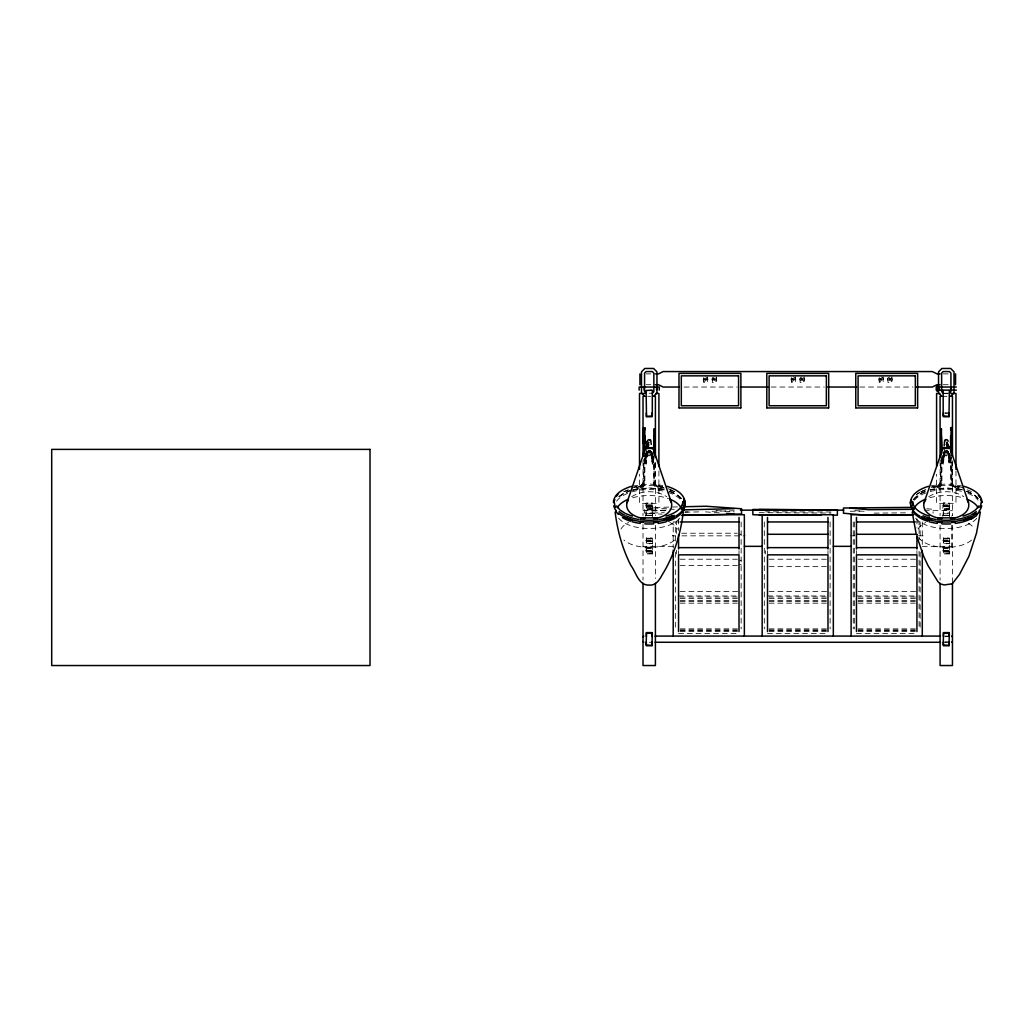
<?xml version="1.0" encoding="UTF-8"?>
<svg xmlns="http://www.w3.org/2000/svg" width="1034" height="1034" viewBox="0 0 1034 1034"><rect width="100%" height="100%" fill="white"/><g stroke="black" fill="none" stroke-linecap="round" stroke-linejoin="round"><path stroke-width="0.75" stroke-dasharray="5 3.75" d="M664.035 489.586L658.115 488.332L658.18 486.536A34.691 17.345 0 0 1 663.88 487.583M978.216 498.414A34.574 17.294 0 0 0 955.17 488.332L955.248 486.536A34.691 17.345 0 0 1 963.623 488.281M653.966 456.201L653.178 457.855L653.01 456.317M950.944 457.571L949.626 457.442L949.302 454.572L950.078 456.317M949.703 456.072L949.91 455.102M652.738 454.727L652.105 462.237L652.208 461.526M948.915 453.228L950.246 463.167L949.884 453.331M949.923 454.133L948.941 462.948L950.13 456.912M646.974 447.399L645.242 463.167L646.353 451.884M944.546 447.463L943.615 462.948L943.086 460.376L943.202 461.099M645.836 454.236L645.035 461.927L646.34 461.694M647.194 451.871L646.547 462.948L645.552 454.133M647.543 451.923L651.149 451.677L649.21 450.242L647.271 451.677L646.121 462.78L645.19 454.288M647.827 452.065L646.082 464.24L644.712 460.582M652.7 455.206C652.441 455.761 652.532 454.521 651.717 457.984L653.036 458.14L653.553 454.74M943.732 451.858L942.297 463.167L942.956 457.532M944.598 451.923L948.204 451.677L946.278 450.242L944.339 451.677L943.176 462.78L942.232 456.214M944.882 452.065L943.15 464.24L942.064 462.444L941.379 456.382M652.7 456.718L651.872 462.948L653.061 456.912M653.591 456.976L653.178 463.167L652.079 451.884M654.108 456.382L653.41 462.444M950.66 456.976L950.324 462.702M951.021 457.183L950.479 462.444M951.034 457.778L949.393 464.24L947.661 452.065M653.036 453.474L652.221 457.067M653.036 458.14L653.242 456.214M949.393 453.797L948.773 457.984L950.091 458.14L950.181 457.39M652.557 457.442L652.092 455.839L652.7 456.317M949.626 457.442L949.147 455.839L949.768 456.317M653.708 460.582L652.338 464.24L650.606 452.065M949.341 461.099L949.458 460.376L949.147 461.694L950.453 461.927L949.651 454.236M651.795 457.248L652.596 454.87M948.863 457.248L949.238 455.05M643.419 482.103L641.106 485.295L634.307 487.104M644.789 482.736C642.334 487.673 638.443 489.211 633.002 489.87M940.488 482.103L938.174 485.295L931.363 487.104M941.858 482.736C942.026 486.083 936.894 486.174 937.024 488.423M645.41 456.317L646.185 454.572L645.255 457.855M644.88 456.369L644.867 454.74L645.384 458.14L646.715 457.984L646.237 455.05L646.625 457.248M645.862 457.442L646.34 455.839L645.022 456.007M703.818 377.617L703.12 379.297L703.818 380.977L705.563 381.701L707.308 380.977L708.006 379.297L707.308 377.617L705.563 376.906M791.617 377.617L790.92 379.297L791.617 380.977L793.362 381.701L795.107 380.977L795.805 379.297L795.107 377.617L793.362 376.906M879.417 377.617L878.732 379.297L879.417 380.977L881.162 381.701L882.907 380.977L883.605 379.297L882.907 377.617L881.162 376.906M642.437 485.424L643.497 483.175L643.419 462.056M939.492 485.424L940.552 483.175L940.488 462.056M652.312 505.729L646.121 505.729M646.121 551.316L652.312 551.316M949.367 505.729L943.176 505.729M943.176 551.316L949.367 551.316M652.312 509.491L646.121 509.491M652.312 509.891L646.121 509.891M646.121 547.167L652.312 547.167M646.121 547.568L652.312 547.568M652.312 541.041L646.121 541.041M949.367 509.491L943.176 509.491M949.367 509.891L943.176 509.891M951.694 516.134L952.456 515.191M943.176 547.167L949.367 547.167M943.176 547.568L949.367 547.568M949.367 541.041L943.176 541.041M913.966 498.879L921.333 493.102L928.635 490.297M646.34 503.377L646.34 509.219L652.687 508.599L652.079 503.377M646.121 504.153L652.312 504.153M645.733 505.859L652.687 505.859M646.121 506.014L652.312 506.014M652.312 506.582L646.121 506.582M652.687 506.738L645.733 506.738M646.121 513.756L652.312 513.756M652.312 508.444L646.121 508.444M645.733 515.462L652.687 515.462M646.121 515.63L652.312 515.63M646.121 538.998L652.312 538.998M645.733 540.704L652.687 540.704M646.121 540.86L652.312 540.86M652.312 541.428L646.121 541.428M652.687 541.583L645.733 541.583M646.121 548.602L652.312 548.602M652.312 543.289L646.121 543.289M645.733 550.308L652.687 550.308M646.121 550.476L652.312 550.476M652.312 551.032L646.121 551.032M652.687 551.2L645.733 551.2M652.312 552.906L646.121 552.906M943.409 503.377L942.788 508.599L949.147 509.219L949.147 503.377M943.176 504.153L949.367 504.153M942.788 505.859L949.755 505.859M943.176 506.014L949.367 506.014M949.367 506.582L943.176 506.582M949.755 506.738L942.788 506.738M943.176 513.756L949.367 513.756M949.367 508.444L943.176 508.444M942.788 515.462L949.755 515.462M943.176 515.63L949.367 515.63M943.176 538.998L949.367 538.998M942.788 540.704L949.755 540.704M943.176 540.86L949.367 540.86M949.367 541.428L943.176 541.428M949.755 541.583L942.788 541.583M943.176 548.602L949.367 548.602M949.367 543.289L943.176 543.289M942.788 550.308L949.755 550.308M943.176 550.476L949.367 550.476M949.367 551.032L943.176 551.032M949.755 551.2L942.788 551.2M949.367 552.906L943.176 552.906M646.896 451.677L650.373 451.147M650.373 450.553L649.675 450.759M943.952 451.677L948.592 451.677M944.339 451.677L948.204 451.677M947.428 450.553L946.743 450.759M644.88 454.908L645.772 456.072M644.932 455.219L645.384 458.14M641.17 486.394L643.885 482.968L643.885 459.122M938.226 486.394L940.94 482.968L940.94 459.122M646.211 457.067L646.095 453.797M643.019 510.706L666.361 510.163M673.199 535.302L672.423 535.845L675.577 535.845M673.199 546.34L643.019 546.34M922.289 546.34L952.456 546.34M942.31 457.855L942.478 456.317M618.668 496.747L624.265 493.102L630.12 490.853M916.279 494.704L919.704 492.468M631.671 496.708C642.011 490.051 656.409 490.051 666.749 496.708M928.739 496.708C939.066 490.051 953.477 490.051 963.804 496.708M641.468 486.29L634.204 488.242M938.523 486.29L931.272 488.242M651.924 456.059L652.635 455.761M949.69 455.761L949.277 457.067M714.313 376.906L712.568 377.617L711.883 379.297L712.568 380.977L714.313 381.701L716.058 380.977L716.756 379.297L716.058 377.617M802.125 376.906L800.381 377.617L799.683 379.297L800.381 380.977L802.125 381.701L803.87 380.977L804.555 379.297L803.87 377.617M889.925 376.906L888.18 377.617L887.482 379.297L888.18 380.977L889.925 381.701L891.67 380.977L892.368 379.297L891.67 377.617M652.079 461.694L653.385 461.927L652.48 452.957M653.255 462.702L651.743 451.858M623.786 491.732L628.258 490.013M920.855 491.732L925.314 490.013M632.873 486.006L649.21 483.925L662.704 485.411M631.58 490.297L649.21 487.932L664.009 489.715M931.363 485.709L946.278 483.925L962.615 486.006M930.057 490L946.278 487.932L961.077 489.715M649.791 450.824L648.047 450.553M648.047 451.147L649.21 451.057M946.86 450.824L945.115 450.553M677.503 506.906L644.311 507.694L644.311 512.929L662.096 514.195M665.909 510.589L651.627 510.925L651.627 513.006L664.319 512.709M685.025 511.92L688.205 511.843M711.999 511.287L734.218 510.757M684.947 512.218L700.806 511.843M850.219 511.261L863.002 511.145M874.195 513.122L907.749 512.812M831.013 511.985L765.561 511.83M759.227 512.657L831.013 513.071M646.121 373.881L650.761 373.881M943.176 373.881L949.367 373.881M646.121 384.713L650.761 384.713M943.176 384.713L949.367 384.713M684.094 387.039L737.294 387.039M771.144 387.039L824.344 387.039M859.81 387.039L913.009 387.039M649.21 393.23L652.312 393.23M943.176 393.23L948.979 393.23M944.662 393.489L947.894 393.489M647.659 396.319L650.761 396.319M941.896 396.319L947.816 396.319M944.843 412.876L947.713 412.876M944.921 413.264L947.622 413.264M646.121 452.814L653.837 452.814M941.651 452.814L949.354 452.814M644.97 455.761L653.449 455.761M942.026 455.761L950.517 455.761M924.28 510.163L952.456 510.706M646.509 515.539L651.924 515.539M943.564 515.539L948.979 515.539M678.55 521.95L676.417 521.95L676.417 534.048M916.938 521.95L919.071 521.95L919.071 539.528M681.729 533.221L737.41 533.221M739.013 534.281L741.145 534.281M681.91 535.845L745.139 535.845M850.349 535.845L855.092 535.845M918.321 535.845L923.065 535.845L922.289 535.302M680.139 559.226L737.41 559.226M769.102 559.226L826.386 559.226M858.065 559.226L916.938 559.226M739.013 560.299L741.145 560.299M739.013 564.512L741.145 564.512M680.139 565.585L737.41 565.585M769.102 566.645L826.386 566.645M858.065 566.645L916.938 566.645M680.139 591.59L739.013 591.59M769.102 591.59L827.976 591.59M858.065 591.59L916.938 591.59M678.55 595.959L737.41 595.959M767.512 595.959L826.386 595.959M856.475 595.959L915.349 595.959M680.139 597.019L737.41 597.019M769.102 597.019L826.386 597.019M858.065 597.019L916.938 597.019M680.139 598.634L737.41 598.634M769.102 598.634L826.386 598.634M858.065 598.634L915.349 598.634M680.139 600.431L737.41 600.431M769.102 600.431L826.386 600.431M858.065 600.431L915.349 600.431M680.139 601.374L737.41 601.374M769.102 601.374L826.386 601.374M858.065 601.374L915.349 601.374M680.139 603.171L737.41 603.171M769.102 603.171L826.386 603.171M858.065 603.171L915.349 603.171M680.139 628.866L737.41 628.866M769.102 628.866L826.386 628.866M858.065 628.866L915.349 628.866M680.139 629.926L737.41 629.926M769.102 629.926L826.386 629.926M858.065 629.926L915.349 629.926M680.139 630.662L737.41 630.662M769.102 630.662L826.386 630.662M858.065 630.662L915.349 630.662M680.139 631.606L737.41 631.606M769.102 631.606L826.386 631.606M858.065 631.606L915.349 631.606M678.55 633.403L739.013 633.403M767.512 633.403L827.976 633.403M856.475 633.403L916.938 633.403M944.921 636.078L947.622 636.078M944.843 636.466L947.713 636.466M944.843 641.881L947.713 641.881M649.21 642.269L651.924 642.269M943.564 642.269L947.622 642.269M716.071 510.55L734.218 511.843M666.736 508.844L651.627 507.772L651.627 509.852L665.224 510.809M669.761 509.064L674.297 509.387M705.498 511.869L722.12 513.058M926.787 508.741L933.082 509.284L933.082 513.213M854.859 510.576L864.153 511.378M959.798 486.807L955.623 485.954L952.34 483.279L952.068 462.056M954.02 486.29L961.284 488.242M961.09 489.586L955.17 488.332L950.918 485.114L950.621 456.938M662.729 486.807L657.314 485.295L655 482.103M664.216 488.242L656.965 486.29M650.179 451.225L653.074 453.913M955.726 487.092L952.702 485.295L951.603 482.968L951.603 462.327M966.829 491.421L976.82 496.747M670.161 490.013L674.633 491.732M669.774 491.421L679.752 496.747L682.401 499.939M645.164 462.702L644.828 456.976M943.409 461.694L942.09 461.927L942.685 456.795L943.383 462.237L943.266 461.526M942.323 456.95L943.15 458.424L943.551 456.059M645.681 457.131L645.177 456.214L646.496 456.059M955.222 487.234L951.887 485.256L950.685 482.736M658.154 487.234L654.819 485.256L653.63 482.736M657.262 486.394L654.548 482.968L654.548 462.327M953.051 485.424L951.991 483.175L951.991 462.392M655.995 485.424L654.923 483.175L655 462.056M941.78 460.582L942.659 462.87L942.039 458.476M646.211 461.526L646.315 462.237L645.604 453.331M645.009 462.444L644.609 458.695M949.251 453.293L949.587 457.532M948.294 451.871L949.367 462.78L947.971 451.845M650.903 451.845L652.312 462.78L650.929 447.463M937.334 487.234L937.308 486.536A34.691 17.345 0 0 0 931.608 487.583M640.266 487.234L640.24 486.536A34.691 17.345 0 0 0 631.864 488.281M955.972 471.026L955.972 503.338L936.584 503.338L936.584 474.257M952.456 460.802L952.456 515.604M952.456 525.285L952.456 581.703M951.694 525.362L951.694 546.896M951.073 457.519L951.073 482.956A10.792 5.39 0 0 0 955.429 487.285M949.755 516.354L949.147 512.98L943.409 512.98L942.788 516.354M949.367 516.212L949.367 503.131L943.564 502.627L943.176 516.212M941.935 458.346L941.935 483.809L940.733 486.342L937.373 488.332A34.574 17.294 0 0 0 930.316 489.702M941.47 459.122L941.47 482.956A10.792 5.39 0 0 1 937.114 487.285M940.087 460.802L940.087 515.604M940.087 525.285L940.087 580.087M922.289 521.95L922.289 547.516M920.157 521.95L920.157 539.528M920.157 552.182L920.157 628.866M919.071 551.264L919.071 628.866M916.938 518.926L916.938 527.999M916.938 550.695L916.938 553.901M891.89 376.596L891.89 382.399L887.96 382.399L887.96 376.208M883.139 376.596L883.139 382.399L879.197 382.399L879.197 376.208M856.475 550.695L856.475 553.901M854.342 521.95L854.342 628.866M853.257 521.95L853.257 628.866M830.108 521.95L830.108 628.866M827.976 550.695L827.976 553.901M804.09 376.596L804.09 382.399L800.148 382.399L800.148 376.208M795.327 376.596L795.327 382.399L791.398 382.399L791.398 376.208M767.512 550.695L767.512 553.901M765.38 550.708L765.38 553.901M764.294 521.95L764.294 628.866M741.145 521.95L741.145 628.866M739.013 550.695L739.013 553.901M716.278 376.596L716.278 382.399L712.348 382.399L712.348 376.208M707.527 376.596L707.527 382.399L703.598 382.399L703.598 376.208M678.55 518.926L678.55 530.468M678.55 550.695L678.55 553.901M676.417 550.191L676.417 553.901M675.331 541.041L675.331 521.95L673.199 521.95L673.199 548.085M675.331 552.182L675.331 628.866M658.904 471.026L658.904 503.338L639.516 503.338L639.516 474.257M655.401 462.418L655.401 515.604M655.401 525.285L655.401 578.484M654.018 462.314L654.018 482.956A10.792 5.39 0 0 0 658.361 487.285M653.63 455.904L653.553 483.809L654.755 486.342L658.115 488.332A34.574 17.294 0 0 1 663.815 489.366M652.687 516.354L652.079 512.98L646.34 512.98L645.733 516.354M652.312 516.212L651.924 502.627L646.121 503.131L646.121 516.212M644.867 458.346L644.867 483.809L643.665 486.342L640.304 488.332A34.574 17.294 0 0 0 631.929 490.064M644.415 459.122L644.415 482.956A10.792 5.39 0 0 1 640.059 487.285M643.019 460.802L643.019 515.604M643.019 524.535L643.019 580.087M976.755 518.344A32.985 16.492 0 0 1 944.12 528.49A32.985 16.492 0 0 1 914.405 516.302M929.773 497.742A32.985 16.492 0 0 1 962.77 497.742M679.674 518.331A32.972 16.492 0 0 1 648.124 528.503A32.972 16.492 0 0 1 617.983 517.323M632.718 497.742A32.972 16.492 0 0 1 668.584 498.685M674.504 540.11A29.198 14.605 0 0 1 623.916 540.11M621.007 529.02A29.198 14.605 0 0 1 628.556 522.48M669.864 522.48A29.198 14.605 0 0 1 677.425 529.02M616.587 501.244A34.445 17.216 0 0 1 627.535 493.399M631.994 491.861A34.445 17.216 0 0 1 665.12 491.499M667.964 492.326A34.445 17.216 0 0 1 681.031 500.185M619.301 496.798A34.536 17.268 0 0 1 627.47 492.016M633.26 490.116A34.536 17.268 0 0 1 665.172 490.116M669.502 491.46A34.536 17.268 0 0 1 681.923 499.887M631.852 487.867A34.717 17.358 0 0 1 662.497 486.859M652.557 454.417A3.865 1.021 0 0 1 648.215 454.895A3.865 1.021 0 0 1 645.345 453.913M645.862 453.396A3.865 1.021 0 0 1 652.557 453.396M624.058 491.641A35.57 17.785 0 0 1 628.31 489.832M670.11 489.832A35.57 17.785 0 0 1 674.362 491.641M619.276 496.398A34.574 17.294 0 0 1 630.391 490.53M669.528 491.047A34.574 17.294 0 0 1 682.608 500.559M668.093 488.746A34.691 17.345 0 0 1 672.436 490.413M971.559 540.11A29.198 14.605 0 0 1 943.719 547.348A29.198 14.605 0 0 1 918.825 537.796M918.063 529.02A29.198 14.605 0 0 1 925.624 522.48M968.225 523.178A29.198 14.605 0 0 1 974.48 529.02M914.457 500.185A34.445 17.216 0 0 1 929.049 491.861M930.354 491.499A34.445 17.216 0 0 1 963.494 491.861M967.953 493.399A34.445 17.216 0 0 1 978.099 500.185M913.565 499.887A34.536 17.268 0 0 1 925.973 491.46M930.316 490.116A34.536 17.268 0 0 1 962.227 490.116M966.57 491.46A34.536 17.268 0 0 1 978.177 498.827M931.595 487.169A34.717 17.358 0 0 1 963.636 487.867M949.626 454.417A3.865 1.021 0 0 1 942.918 454.417M942.918 453.396A3.865 1.021 0 0 1 948.204 453.021M916.447 494.536A35.57 17.785 0 0 1 919.846 492.313M921.126 491.641A35.57 17.785 0 0 1 928.493 488.811M967.178 489.832A35.57 17.785 0 0 1 971.417 491.641M913.526 499.487A34.574 17.294 0 0 1 925.96 491.047M704.723 378.457L704.723 380.137L706.403 380.137L706.403 378.457L704.723 378.457M705.02 378.754L705.02 379.853L706.106 379.853L706.106 378.754L705.02 378.754M713.473 378.457L713.473 380.137L715.166 380.137L715.166 378.457L713.473 378.457M713.77 378.754L713.77 379.853L714.869 379.853L714.869 378.754L713.77 378.754M792.522 378.457L792.522 380.137L794.202 380.137L794.202 378.457L792.522 378.457M792.819 378.754L792.819 379.853L793.905 379.853L793.905 378.754L792.819 378.754M801.272 378.457L801.272 380.137L802.966 380.137L802.966 378.457L801.272 378.457M801.57 378.754L801.57 379.853L802.668 379.853L802.668 378.754L801.57 378.754M880.322 378.457L880.322 380.137L882.015 380.137L882.015 378.457L880.322 378.457M880.619 378.754L880.619 379.853L881.718 379.853L881.718 378.754L880.619 378.754M889.085 378.457L889.085 380.137L890.765 380.137L890.765 378.457L889.085 378.457M889.382 378.754L889.382 379.853L890.468 379.853L890.468 378.754L889.382 378.754M652.312 553.927L646.121 553.927L646.509 537.719L652.312 538.197L652.312 553.927M949.367 553.927L943.176 553.927L943.564 537.719L949.367 538.197L949.367 553.927M646.34 538.223L646.34 544.065L652.687 543.445L652.079 538.223L646.34 538.223M646.34 547.826L646.34 553.668L652.687 553.061L652.079 547.826L646.34 547.826M943.409 538.223L943.409 544.065L949.755 543.445L949.147 538.223L943.409 538.223M943.409 547.826L943.409 553.668L949.755 553.061L949.147 547.826L943.409 547.826"/><path stroke-width="1.5" d="M648.344 446.442L648.396 442.345M654.018 436.464L653.566 448.859M654.548 436.451L654.018 450.372M950.517 443.017L950.621 435.896M950.97 440.368L950.621 448.859M951.5 440.368L950.918 453.021M951.81 442.94L951.991 436.309M952.068 437.02L951.887 443.224L951.991 428.528L951.254 427.404L950.685 443.327M646.418 446.145L646.677 441.583M944.145 445.912L944.662 440.432A1.861 1.616 0 0 1 947.209 439.838M643.419 429.769L643.471 428.994M644.751 429.86L644.789 429.071M644.815 428.606L644.867 427.83L643.536 427.753L643.419 443.56M654.212 454.831L654.509 450.165M682.647 505.678L682.944 501.555C681.988 509.969 673.16 513.833 666.077 516.16M685.167 504.437L683.577 510.77M653.488 518.616C661.708 518.137 673.703 512.644 671.467 502.679L653.074 448.459L645.474 448.446L626.953 502.679C624.717 512.644 636.711 518.137 644.932 518.616M950.543 518.616C958.764 518.137 970.771 512.644 968.522 502.679L950.143 448.459L942.918 448.446L924.021 502.679C921.772 512.644 933.78 518.137 942 518.616M683.28 512.114C680.579 533.996 674.078 555.646 662.406 574.465C659.627 579.596 655.983 585.826 649.21 585.076C638.495 585.671 636.13 572.293 630.96 565.585C622.429 548.938 617.427 530.636 615.14 512.114M980.335 512.114L976.535 533.014L968.897 556.344L959.474 574.465L952.236 583.835L944.094 584.934L940.307 583.835L938.122 581.948L928.015 565.585L923.646 556.344L917.042 536.93M648.745 442.384L645.927 447.683L646.702 447.696L645.927 447.683M613.369 502.291C614.209 493.179 623.799 488.759 631.438 486.303M683.836 506.918L685.051 502.291C684.224 493.179 674.62 488.759 666.982 486.303M683.965 508.689L685.232 503.364L684.004 498.711M910.734 502.886L911.549 499.784M647.336 441.259L647.594 440.432M626.953 502.679L628.155 500.521M924.021 502.679L925.831 499.448M646.315 447.683L648.77 444.969M616.212 496.527L618.009 494.355M978.849 505.923L975.476 509.995L970.125 513.484L963.132 516.16M652.312 393.23L653.85 391.679L653.85 373.106L652.312 371.568L646.121 371.568L644.57 373.106L644.57 391.679L646.121 393.23M653.591 396.319L656.952 392.959L656.952 371.826L653.591 368.466L644.841 368.466L641.481 371.826L641.481 392.959L644.841 396.319M646.34 412.876L646.34 416.741L652.079 416.741L652.079 412.876M643.019 636.854L643.794 636.078M646.34 641.881L646.34 645.746L652.079 645.746L652.079 641.881M652.079 636.466L652.079 632.601L646.34 632.601L646.34 636.466M949.367 393.23L950.918 391.679L950.918 373.106L949.367 371.568L943.176 371.568L941.638 373.106L941.638 391.679L943.176 393.23M950.647 396.319L954.007 392.959L954.007 371.826L950.647 368.466L941.896 368.466L938.536 371.826L938.536 392.959L941.896 396.319M943.409 412.876L943.409 416.741L949.147 416.741L949.147 412.876M943.409 641.881L943.409 645.746L949.147 645.746L949.147 641.881M949.147 636.466L949.147 632.601L943.409 632.601L943.409 636.466M951.694 642.269L952.456 641.494M937.101 385.734L937.101 391.434M762.161 546.34L744.364 546.34M851.124 546.34L833.326 546.34M951.991 428.528L952.068 443.56M971.159 519.158L976.742 515.514M666.943 518.202L674.284 515.384M928.506 486.303C920.273 488.772 910.062 494.071 910.295 504.036M657.934 517.853L640.485 517.853M955.002 517.853L937.541 517.853M683.849 506.75L705.951 506.233L741.533 508.754L741.533 513.988L681.471 515.41M683.448 509.878L734.218 508.676M652.053 447.696L650.657 447.696M943.422 447.67L944.817 447.696M949.561 447.683L948.785 447.696L949.561 447.683L946.743 442.384M911.2 507.397L843.473 508.004L843.473 513.239L865.355 515.126L913.72 514.699M911.949 509.323L868.806 509.71L850.219 508.095M946.756 444.594L946.278 444.594M947.726 447.696L949.122 447.696L946.705 444.969M650.851 447.696L647.568 447.696M947.919 447.696L944.624 447.696M831.013 509.904L759.227 509.503M759.227 514.738L821.5 514.751M832.629 515.191L837.372 515.178L837.372 509.943L752.855 509.465L752.855 514.699L763.299 515.126M655.401 373.881L658.49 373.881L663.13 371.568L932.345 371.568L936.985 373.881L940.087 373.881M655.401 384.713L658.49 384.713L663.13 387.039L679.26 387.039M940.087 384.713L936.985 384.713L932.345 387.039L916.227 387.039M740.512 387.039L767.913 387.039M827.562 387.039L856.579 387.039M956.334 387.039L936.222 387.039L936.222 390.128L956.334 390.128M651.924 390.128L646.121 390.516L646.509 416.353L652.312 415.965L652.312 390.516M644.363 393.489L639.516 393.489L639.516 469.41M655.672 393.489L658.904 393.489L658.904 466.179M939.816 393.489L936.584 393.489L936.584 466.179M951.125 393.489L955.972 393.489L955.972 469.41M644.57 396.319L643.019 396.319L643.019 455.968M653.85 396.319L655.401 396.319L655.401 457.571M941.638 396.319L940.087 396.319L940.087 457.571M950.918 396.319L952.456 396.319L952.456 455.968M679.079 407.952L740.796 407.952M766.892 407.952L828.596 407.952M855.855 407.952L917.559 407.952M740.512 510.163L843.679 510.163M682.686 514.738L744.364 514.738L744.364 636.078M912.802 514.738L851.124 514.738L851.124 636.078M680.139 521.95L739.013 521.95M767.512 521.95L827.976 521.95M856.475 521.95L915.349 521.95M767.512 534.281L827.976 534.281M856.475 534.281L916.938 534.281M678.55 547.645L739.013 547.645M767.512 547.645L827.976 547.645M856.475 547.645L916.938 547.645M655.078 636.078L940.41 636.078M655.078 642.269L940.41 642.269M646.366 447.696L647.762 447.696M943.538 448.472L942.401 448.459M651.95 448.446L653.074 448.459M726.656 513.381L734.218 513.911M964.05 486.303C971.689 488.759 981.279 493.179 982.119 502.291M929.411 516.16C922.328 513.833 913.487 509.969 912.544 501.555L912.841 505.678M632.343 516.16L625.363 513.484L619.999 509.995L616.639 505.923M951.694 636.078L952.456 636.854M643.019 641.494L643.794 642.269M978.371 495.441L980.167 497.613M967.32 500.521L968.522 502.679M669.657 499.448L671.467 502.679M947.894 440.432L948.139 441.259M910.424 502.291L911.652 506.918M683.939 499.784L684.754 502.886M916.008 533.014L912.208 512.114M940.979 450.165L941.276 454.831M644.57 453.021L643.988 440.368M950.621 427.83L950.66 428.606M950.685 429.071L950.737 429.86M947.415 443.108L947.571 446.106M947.054 442.63L947.234 445.77M651.252 444.362L650.825 440.432A1.861 1.616 0 0 0 648.279 439.838M941.922 448.859L941.47 436.464M941.457 450.372L940.94 436.451M644.867 448.859L644.518 440.368M644.867 435.896L645.061 442.733M644.789 436.606L644.97 443.017M643.497 436.309L643.587 443.224M947.079 442.345L947.144 446.442M955.558 373.881L955.558 384.713M952.456 583.318L952.456 665.534L940.087 665.534L940.087 583.318M952.068 452.763L952.068 455.865M951.991 452.711L951.991 455.942M951.306 387.039L951.306 390.128M949.367 390.516L948.979 416.353L943.176 415.965L943.176 390.516M941.47 428.826L941.47 449.57M940.94 428.787L940.94 452.724M938.924 387.039L938.924 390.128M922.289 550.321L922.289 636.078M917.649 407.784L917.649 373.403L855.764 373.403L855.764 407.784M916.938 534.681L916.938 549.002M916.938 631.541L916.938 554.857L856.475 554.857L856.475 631.541M856.475 517.414L856.475 549.002M833.326 636.078L833.326 514.738L762.161 514.738L762.161 636.078M828.686 407.784L828.686 373.403L766.801 373.403L766.801 407.784M827.976 517.414L827.976 549.002M827.976 631.541L827.976 554.857L767.512 554.857L767.512 631.541M767.512 517.414L767.512 549.002M740.887 407.784L740.887 373.403L678.989 373.403L678.989 407.784M739.013 517.414L739.013 549.002M739.013 631.541L739.013 554.857L678.55 554.857L678.55 631.541M678.55 534.681L678.55 549.002M673.199 550.321L673.199 636.078M659.265 390.128L659.265 387.039L639.154 387.039L639.154 390.128M656.564 387.039L656.564 390.128M655.401 583.318L655.401 665.534L643.019 665.534L643.019 583.318M654.548 428.787L654.548 452.724M654.018 428.826L654.018 452.724M644.867 427.83L644.789 443.327M644.182 387.039L644.182 390.128M643.497 452.711L643.497 455.942M639.93 373.881L639.93 384.713M914.405 507.759A32.985 16.492 0 0 1 925.508 499.215M967.036 499.215A32.985 16.492 0 0 1 978.138 507.759M617.363 507.759A32.972 16.492 0 0 1 628.452 499.215M669.967 499.215A32.972 16.492 0 0 1 681.057 507.759M682.75 507.397A34.717 17.358 0 0 1 681.29 509.542M672.449 515.798A34.717 17.358 0 0 1 659.64 519.456M658.193 519.663A34.717 17.358 0 0 1 640.227 519.663M638.779 519.456A34.717 17.358 0 0 1 625.971 515.798M624.665 515.178A34.717 17.358 0 0 1 619.146 511.572M615.682 507.397A34.717 17.358 0 0 1 614.493 502.899M682.479 511.235A34.445 17.216 0 0 1 667.964 521.226M666.439 521.692A34.445 17.216 0 0 1 658.128 523.411M653.708 523.85A34.445 17.216 0 0 1 644.712 523.85M640.292 523.411A34.445 17.216 0 0 1 631.994 521.692M630.456 521.226A34.445 17.216 0 0 1 622.442 517.62M618.319 514.402A34.445 17.216 0 0 1 615.941 511.235M658.154 522.118A34.536 17.268 0 0 1 653.721 522.558M643.2 522.441A34.536 17.268 0 0 1 640.266 522.118M673.664 517.259A34.574 17.294 0 0 1 666.503 520.012M658.167 521.731A34.574 17.294 0 0 1 653.721 522.183M643.2 522.067A34.574 17.294 0 0 1 640.266 521.731M631.916 520.012A34.574 17.294 0 0 1 624.756 517.259M666.555 518.318A34.691 17.345 0 0 1 663.88 519.016M683.564 508.818A35.57 17.785 0 0 1 675.629 516.121M674.362 516.793A35.57 17.785 0 0 1 618.41 513.11M616.354 511.016A35.57 17.785 0 0 1 613.782 505.755M613.782 502.666A35.57 17.785 0 0 1 614.855 499.616M649.882 440.316A1.344 1.163 0 0 1 650.373 440.73M976.342 511.572A34.717 17.358 0 0 1 970.823 515.178M969.517 515.798A34.717 17.358 0 0 1 956.709 519.456M955.261 519.663A34.717 17.358 0 0 1 937.282 519.663M935.848 519.456A34.717 17.358 0 0 1 923.039 515.798M914.198 509.542A34.717 17.358 0 0 1 912.738 507.397M980.995 502.899A34.717 17.358 0 0 1 979.805 507.397M979.547 511.235A34.445 17.216 0 0 1 977.156 514.402M973.033 517.62A34.445 17.216 0 0 1 955.183 523.411M950.763 523.85A34.445 17.216 0 0 1 941.78 523.85M937.36 523.411A34.445 17.216 0 0 1 929.049 521.692M927.524 521.226A34.445 17.216 0 0 1 913.009 511.235M955.209 522.118A34.536 17.268 0 0 1 952.275 522.441M941.767 522.558A34.536 17.268 0 0 1 937.334 522.118M970.719 517.259A34.574 17.294 0 0 1 963.559 520.012M955.222 521.731A34.574 17.294 0 0 1 952.288 522.067M941.754 522.183A34.574 17.294 0 0 1 937.321 521.731M928.984 520.012A34.574 17.294 0 0 1 921.824 517.259M975.372 512.735A34.691 17.345 0 0 1 973.227 514.208M931.608 519.016A34.691 17.345 0 0 1 928.933 518.318M981.705 505.755A35.57 17.785 0 0 1 979.133 511.016M977.078 513.11A35.57 17.785 0 0 1 921.126 516.793M919.846 516.121A35.57 17.785 0 0 1 910.838 505.755M980.62 499.616A35.57 17.785 0 0 1 981.705 502.666M945.115 440.73A1.344 1.163 0 0 1 945.606 440.316M646.509 632.989L646.121 644.97L651.924 645.358L652.312 633.364L646.509 632.989M943.564 632.989L943.176 644.97L948.979 645.358L949.367 633.364L943.564 632.989M738.56 375.846L681.316 375.846L681.316 405.742L738.56 405.742L738.56 375.846M826.36 375.846L769.115 375.846L769.115 405.742L826.36 405.742L826.36 375.846M915.336 375.846L858.078 375.846L858.078 405.742L915.336 405.742L915.336 375.846M370.017 449.389L51.7 449.389L51.7 665.534L370.017 665.534L370.017 449.389"/></g></svg>
